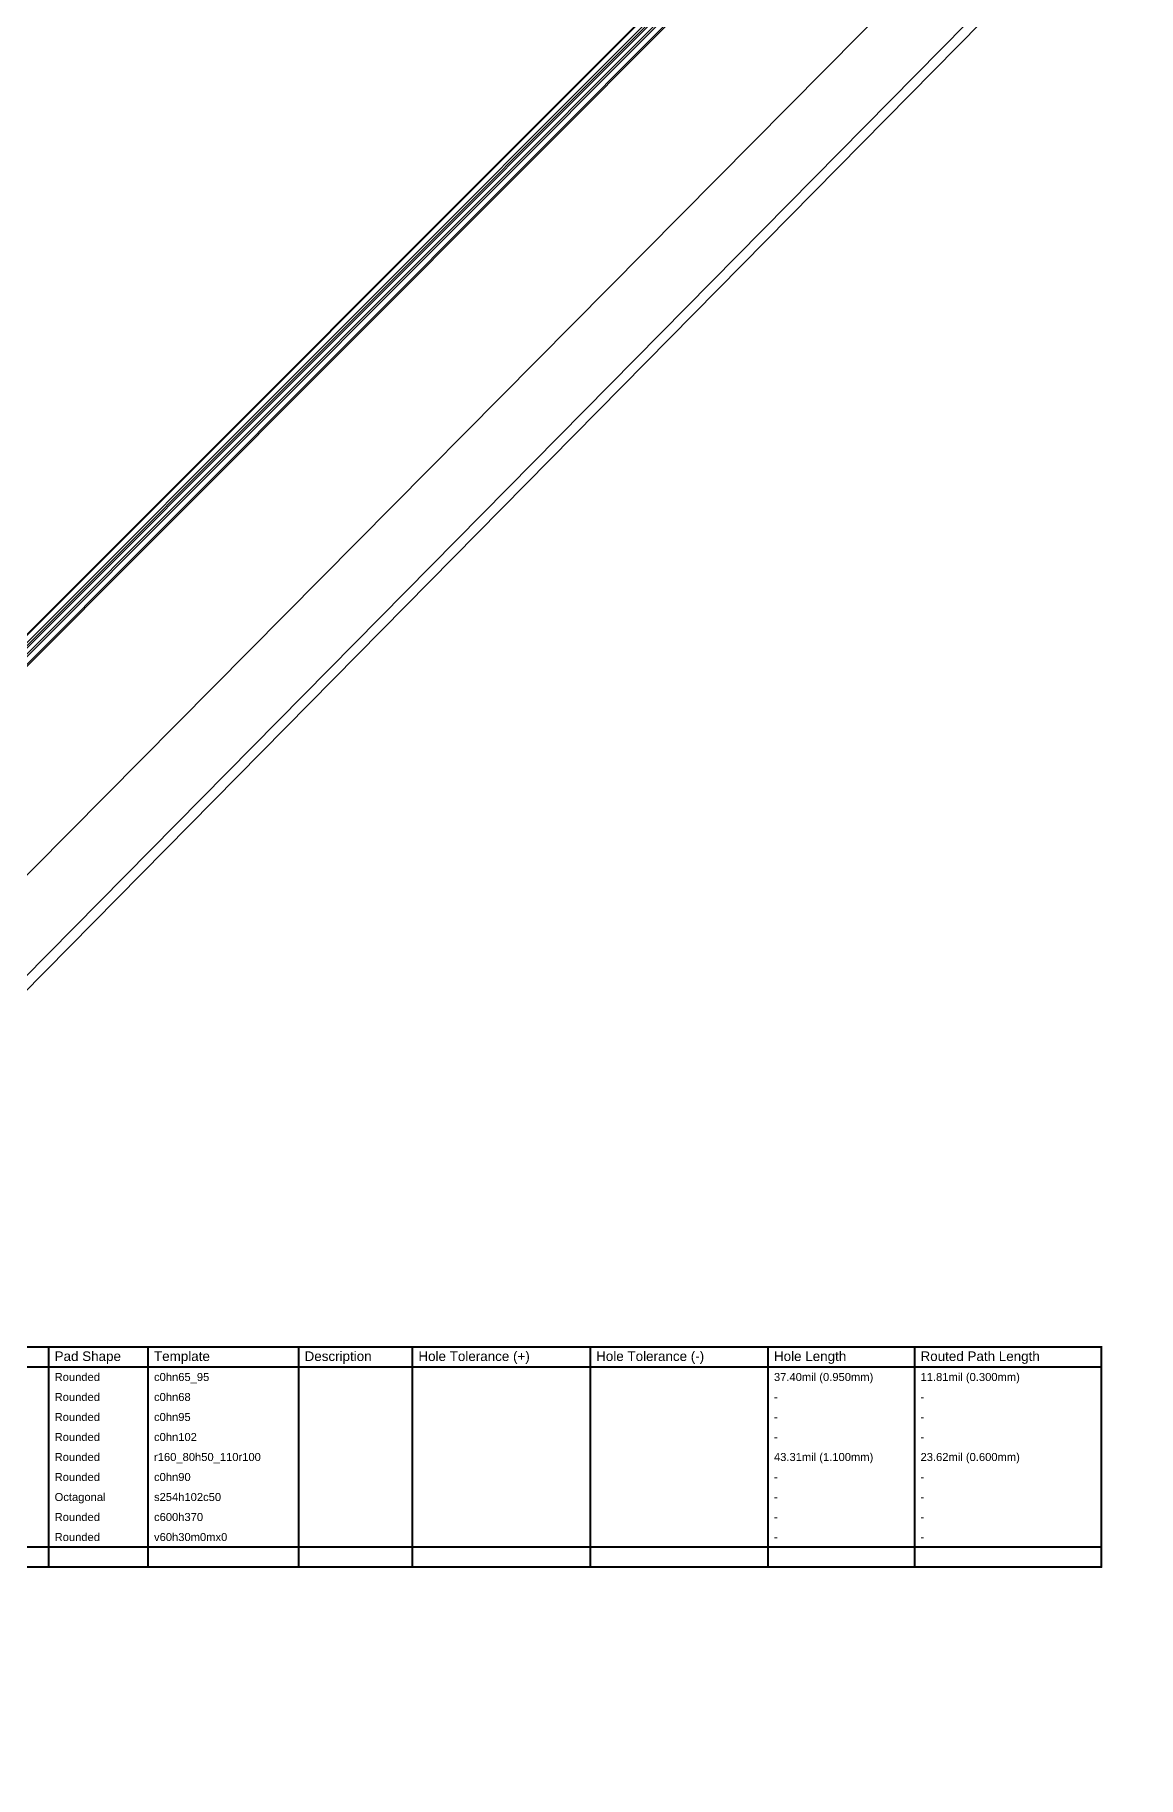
# Model space of a CAD drawing. Header units: inches. Extents: x -6 to 5433, y -4 to 5447.
# Drawn here: x 211 to 421.3, y 5.2 to 337.1 of the extents above; entities that cross this region are included whole.
import ezdxf

# ---------------------------------------------------------------- set-up
doc = ezdxf.new("R2010")
doc.units = ezdxf.units.IN
for name, color, linetype in [('Bottom Solder', 6, 'Continuous'), ('Drill Drawing', 1, 'Continuous'), ('Top Solder', 216, 'Continuous')]:
    doc.layers.add(name, color=color, linetype=linetype)
doc.styles.add('Arial', font='', dxfattribs={"height": 0.2})
doc.styles.get('Arial').set_extended_font_data('Arial')

msp = doc.modelspace()

# ---------------------------------------------------------------- linework, layer by layer
at = {"layer": 'Bottom Solder'}
for p in [(10.64, 23.75), (10.72, 20.16), (10.98, 24.3), (10.98, 19.9), (12.48, 19.9), (12.6, 24.3), (13.15, 20.15), (13.15, 23.75)]:
    msp.add_line(p, (5432.85, 5447.49), dxfattribs=at)
at = {"layer": 'Drill Drawing'}
for points in [[(70.68, 87.15, 0.381, 0.381, 0), (414.29, 87.15, 0.381, 0.381, 0)], [(213.66, 45.24, 0.381, 0.381, 0), (213.66, 87.15, 0.381, 0.381, 0)], [(232.61, 45.24, 0.381, 0.381, 0), (232.61, 87.15, 0.381, 0.381, 0)], [(261.3, 45.24, 0.381, 0.381, 0), (261.3, 87.15, 0.381, 0.381, 0)], [(282.99, 45.24, 0.381, 0.381, 0), (282.99, 87.15, 0.381, 0.381, 0)], [(316.86, 45.24, 0.381, 0.381, 0), (316.86, 87.15, 0.381, 0.381, 0)], [(350.73, 45.24, 0.381, 0.381, 0), (350.73, 87.15, 0.381, 0.381, 0)], [(378.67, 45.24, 0.381, 0.381, 0), (378.67, 87.15, 0.381, 0.381, 0)], [(414.29, 45.24, 0.381, 0.381, 0), (414.29, 87.15, 0.381, 0.381, 0)], [(70.68, 83.34, 0.381, 0.381, 0), (414.29, 83.34, 0.381, 0.381, 0)], [(70.68, 49.05, 0.381, 0.381, 0), (414.29, 49.05, 0.381, 0.381, 0)], [(70.68, 45.24, 0.381, 0.381, 0), (414.29, 45.24, 0.381, 0.381, 0)]]:
    msp.add_lwpolyline(points, format="xyseb", dxfattribs=at)
for points in [[(213.57, 87.15, 0.191, 0.191, 1), (213.76, 87.15, 0.191, 0.191, 1)], [(232.51, 87.15, 0.191, 0.191, 1), (232.7, 87.15, 0.191, 0.191, 1)], [(261.21, 87.15, 0.191, 0.191, 1), (261.4, 87.15, 0.191, 0.191, 1)], [(282.89, 87.15, 0.191, 0.191, 1), (283.08, 87.15, 0.191, 0.191, 1)], [(316.76, 87.15, 0.191, 0.191, 1), (316.96, 87.15, 0.191, 0.191, 1)], [(350.64, 87.15, 0.191, 0.191, 1), (350.83, 87.15, 0.191, 0.191, 1)], [(378.57, 87.15, 0.191, 0.191, 1), (378.76, 87.15, 0.191, 0.191, 1)], [(414.2, 87.15, 0.191, 0.191, 1), (414.39, 87.15, 0.191, 0.191, 1)], [(414.2, 87.15, 0.191, 0.191, 1), (414.39, 87.15, 0.191, 0.191, 1)], [(414.2, 83.34, 0.191, 0.191, 1), (414.39, 83.34, 0.191, 0.191, 1)], [(414.2, 49.05, 0.191, 0.191, 1), (414.39, 49.05, 0.191, 0.191, 1)], [(213.57, 45.24, 0.191, 0.191, 1), (213.76, 45.24, 0.191, 0.191, 1)], [(232.51, 45.24, 0.191, 0.191, 1), (232.7, 45.24, 0.191, 0.191, 1)], [(261.21, 45.24, 0.191, 0.191, 1), (261.4, 45.24, 0.191, 0.191, 1)], [(282.89, 45.24, 0.191, 0.191, 1), (283.08, 45.24, 0.191, 0.191, 1)], [(316.76, 45.24, 0.191, 0.191, 1), (316.96, 45.24, 0.191, 0.191, 1)], [(350.64, 45.24, 0.191, 0.191, 1), (350.83, 45.24, 0.191, 0.191, 1)], [(378.57, 45.24, 0.191, 0.191, 1), (378.76, 45.24, 0.191, 0.191, 1)], [(414.2, 45.24, 0.191, 0.191, 1), (414.39, 45.24, 0.191, 0.191, 1)], [(414.2, 45.24, 0.191, 0.191, 1), (414.39, 45.24, 0.191, 0.191, 1)]]:
    msp.add_lwpolyline(points, format="xyseb", close=True, dxfattribs=at)
at = {"layer": 'Top Solder'}
for p in [(-3.37, 7.7), (-1.79, 5.22), (44.58, 10.58), (64.61, 11.17), (64.95, 8.7)]:
    msp.add_line(p, (5432.85, 5447.49), dxfattribs=at)

# ---------------------------------------------------------------- texts
at = {"layer": 'Drill Drawing', "style": 'Arial'}
for s, height, p in [('Pad Shape', 1.829, (214.81, 84.48)), ('Template', 1.829, (233.75, 84.48)), ('Description', 1.8288, (262.44, 84.48)), ('Hole Tolerance (+)', 1.8288, (284.13, 84.48)), ('Hole Tolerance (-)', 1.8288, (318, 84.48)), ('Hole Length', 1.8288, (351.88, 84.48)), ('Routed Path Length', 1.8288, (379.81, 84.48)), ('Rounded', 1.524, (214.81, 80.67)), ('c0hn65_95', 1.524, (233.75, 80.67)), ('37.40mil (0.950mm)', 1.524, (351.88, 80.67)), ('11.81mil (0.300mm)', 1.524, (379.81, 80.67)), ('Rounded', 1.524, (214.81, 76.86)), ('c0hn68', 1.524, (233.75, 76.86)), ('-', 1.52, (351.88, 76.86)), ('-', 1.52, (379.81, 76.86)), ('Rounded', 1.524, (214.81, 73.05)), ('c0hn95', 1.524, (233.75, 73.05)), ('-', 1.52, (351.88, 73.05)), ('-', 1.52, (379.81, 73.05)), ('Rounded', 1.524, (214.81, 69.24)), ('c0hn102', 1.524, (233.75, 69.24)), ('-', 1.52, (351.88, 69.24)), ('-', 1.52, (379.81, 69.24)), ('Rounded', 1.524, (214.81, 65.43)), ('r160_80h50_110r100', 1.524, (233.75, 65.43)), ('43.31mil (1.100mm)', 1.524, (351.88, 65.43)), ('23.62mil (0.600mm)', 1.524, (379.81, 65.43)), ('Rounded', 1.524, (214.81, 61.62)), ('c0hn90', 1.524, (233.75, 61.62)), ('-', 1.52, (351.88, 61.62)), ('-', 1.52, (379.81, 61.62)), ('Octagonal', 1.524, (214.81, 57.81)), ('s254h102c50', 1.524, (233.75, 57.81)), ('-', 1.52, (351.88, 57.81)), ('-', 1.52, (379.81, 57.81)), ('Rounded', 1.524, (214.81, 54)), ('c600h370', 1.524, (233.75, 54)), ('-', 1.52, (351.88, 54)), ('-', 1.52, (379.81, 54)), ('Rounded', 1.524, (214.81, 50.19)), ('v60h30m0mx0', 1.524, (233.75, 50.19)), ('-', 1.52, (351.88, 50.19)), ('-', 1.52, (379.81, 50.19))]:
    msp.add_text(s, height=height, dxfattribs=at).set_placement(p)

doc.saveas('drawing.dxf')
